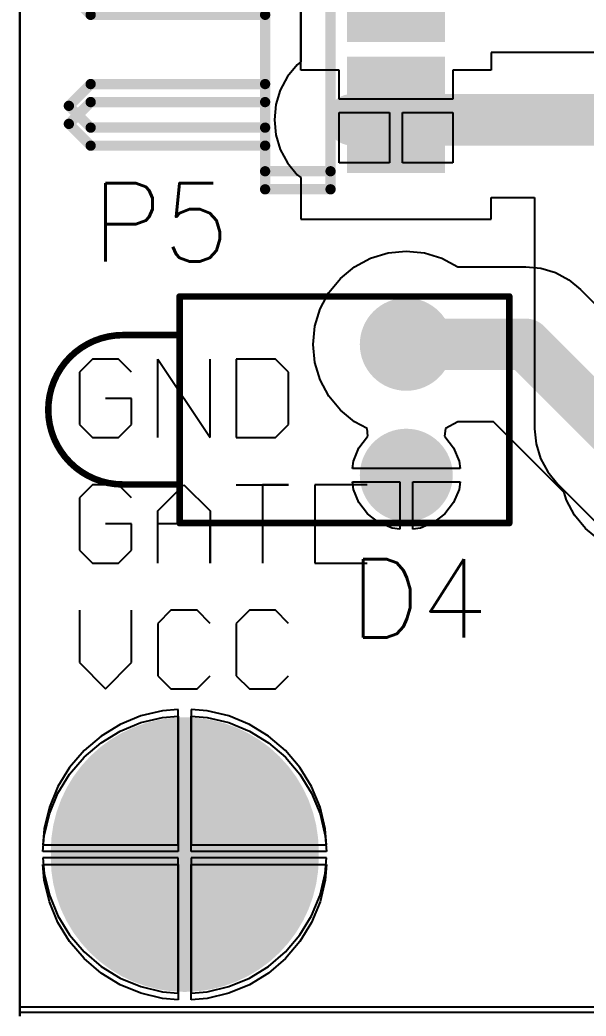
# Paper-space layout 'Bloco da legenda ISO A3' of a CAD drawing. Header units: millimetres. Extents: x 0 to 420, y 0 to 297.
# Drawn here: x 225.74 to 236.73, y 75.32 to 94.66 of the extents above; entities that cross this region are included whole.
import ezdxf

# ---------------------------------------------------------------- set-up
doc = ezdxf.new("R2010")
doc.units = ezdxf.units.MM
for name, color, linetype in [('1', 7, 'Continuous'), ('BottomLayer', 5, 'Continuous'), ('BottomSolder', 6, 'Continuous'), ('MultiLayer', 9, 'Continuous'), ('PadHoleLayer', 156, 'Continuous'), ('TopLayer', 1, 'Continuous'), ('TopOverlay', 40, 'Continuous'), ('TopSolder', 216, 'Continuous')]:
    doc.layers.add(name, color=color, linetype=linetype)
doc.styles.get("Standard").update_dxf_attribs({"font": 'simplex.shx'})

# ---------------------------------------------------------------- blocks, each defined once
blk = doc.blocks.new('HDR1X3H_16')
at = {"layer": 'BottomLayer'}
for points in [[(-0.85, -0.85), (0.85, -0.85), (-0.85, 0.85), (0.85, 0.85)], [(1.69, -0.85), (3.39, -0.85), (1.69, 0.85), (3.39, 0.85)], [(4.23, -0.85), (5.93, -0.85), (4.23, 0.85), (5.93, 0.85)]]:
    blk.add_solid(points, dxfattribs=at)
at = {"layer": 'BottomSolder'}
for points in [[(-0.952, -0.952), (0.952, -0.952), (-0.952, 0.952), (0.952, 0.952)], [(1.588, -0.952), (3.492, -0.952), (1.588, 0.952), (3.492, 0.952)], [(4.128, -0.952), (6.032, -0.952), (4.128, 0.952), (6.032, 0.952)]]:
    blk.add_solid(points, dxfattribs=at)
at = {"layer": 'MultiLayer'}
for points in [[(-0.85, -0.85), (0.85, -0.85), (-0.85, 0.85), (0.85, 0.85)], [(1.69, -0.85), (3.39, -0.85), (1.69, 0.85), (3.39, 0.85)], [(4.23, -0.85), (5.93, -0.85), (4.23, 0.85), (5.93, 0.85)]]:
    blk.add_solid(points, dxfattribs=at)
at = {"layer": 'PadHoleLayer', "const_width": 0.6}
for points in [[(-0.3, 0, 1), (0.3, 0, 1)], [(2.24, 0, 1), (2.84, 0, 1)], [(4.78, 0, 1), (5.38, 0, 1)]]:
    blk.add_lwpolyline(points, format="xyb", close=True, dxfattribs=at)
at = {"layer": 'TopLayer'}
for points in [[(-0.85, -0.85), (0.85, -0.85), (-0.85, 0.85), (0.85, 0.85)], [(1.69, -0.85), (3.39, -0.85), (1.69, 0.85), (3.39, 0.85)], [(4.23, -0.85), (5.93, -0.85), (4.23, 0.85), (5.93, 0.85)]]:
    blk.add_solid(points, dxfattribs=at)
at = {"layer": 'TopOverlay', "const_width": 0.2}
for points in [[(-1.27, -2.54), (-1.27, -1.27)], [(6.35, -1.27), (-1.27, -1.27)], [(6.35, -2.54), (6.35, -1.27)], [(6.35, -2.54), (-1.27, -2.54)], [(-0.423, -5.927), (-0.423, -2.54)], [(0.423, -5.927), (0.423, -2.54)], [(2.117, -5.927), (2.117, -2.54)], [(2.963, -5.927), (2.963, -2.54)], [(4.657, -5.927), (4.657, -2.54)], [(5.503, -5.927), (5.503, -2.54)], [(0, -6.35), (-0.423, -5.927)], [(0, -6.35), (0.423, -5.927)], [(2.54, -6.35), (2.117, -5.927)], [(2.54, -6.35), (2.963, -5.927)], [(5.08, -6.35), (4.657, -5.927)], [(5.08, -6.35), (5.503, -5.927)]]:
    blk.add_lwpolyline(points, dxfattribs=at)
at = {"layer": 'TopOverlay', "const_width": 0.1}
for points in [[(-1.32, -1.27, 1), (-1.22, -1.27, 1)], [(-1.32, -1.27, 1), (-1.22, -1.27, 1)], [(6.3, -1.27, 1), (6.4, -1.27, 1)], [(6.3, -1.27, 1), (6.4, -1.27, 1)], [(-1.32, -2.54, 1), (-1.22, -2.54, 1)], [(-1.32, -2.54, 1), (-1.22, -2.54, 1)], [(-0.473, -2.54, 1), (-0.373, -2.54, 1)], [(0.373, -2.54, 1), (0.473, -2.54, 1)], [(2.067, -2.54, 1), (2.167, -2.54, 1)], [(2.913, -2.54, 1), (3.013, -2.54, 1)], [(4.607, -2.54, 1), (4.707, -2.54, 1)], [(5.453, -2.54, 1), (5.553, -2.54, 1)], [(6.3, -2.54, 1), (6.4, -2.54, 1)], [(6.3, -2.54, 1), (6.4, -2.54, 1)], [(-0.473, -5.927, 1), (-0.373, -5.927, 1)], [(-0.473, -5.927, 1), (-0.373, -5.927, 1)], [(0.373, -5.927, 1), (0.473, -5.927, 1)], [(0.373, -5.927, 1), (0.473, -5.927, 1)], [(2.067, -5.927, 1), (2.167, -5.927, 1)], [(2.067, -5.927, 1), (2.167, -5.927, 1)], [(2.913, -5.927, 1), (3.013, -5.927, 1)], [(2.913, -5.927, 1), (3.013, -5.927, 1)], [(4.607, -5.927, 1), (4.707, -5.927, 1)], [(4.607, -5.927, 1), (4.707, -5.927, 1)], [(5.453, -5.927, 1), (5.553, -5.927, 1)], [(5.453, -5.927, 1), (5.553, -5.927, 1)], [(-0.05, -6.35, 1), (0.05, -6.35, 1)], [(-0.05, -6.35, 1), (0.05, -6.35, 1)], [(2.49, -6.35, 1), (2.59, -6.35, 1)], [(2.49, -6.35, 1), (2.59, -6.35, 1)], [(5.03, -6.35, 1), (5.13, -6.35, 1)], [(5.03, -6.35, 1), (5.13, -6.35, 1)]]:
    blk.add_lwpolyline(points, format="xyb", close=True, dxfattribs=at)
at = {"layer": 'TopSolder'}
for points in [[(-0.952, -0.952), (0.952, -0.952), (-0.952, 0.952), (0.952, 0.952)], [(1.588, -0.952), (3.492, -0.952), (1.588, 0.952), (3.492, 0.952)], [(4.128, -0.952), (6.032, -0.952), (4.128, 0.952), (6.032, 0.952)]]:
    blk.add_solid(points, dxfattribs=at)
blk = doc.blocks.new('LED_1_17')
at = {"layer": 'BottomLayer', "const_width": 0.8}
for points in [[(-0.4, 1.27, 1), (0.4, 1.27, 1)], [(-0.4, -1.27, 1), (0.4, -1.27, 1)]]:
    blk.add_lwpolyline(points, format="xyb", close=True, dxfattribs=at)
at = {"layer": 'BottomSolder', "const_width": 0.902}
for points in [[(-0.451, 1.27, 1), (0.451, 1.27, 1)], [(-0.451, -1.27, 1), (0.451, -1.27, 1)]]:
    blk.add_lwpolyline(points, format="xyb", close=True, dxfattribs=at)
at = {"layer": 'MultiLayer', "const_width": 0.8}
for points in [[(-0.4, 1.27, 1), (0.4, 1.27, 1)], [(-0.4, -1.27, 1), (0.4, -1.27, 1)]]:
    blk.add_lwpolyline(points, format="xyb", close=True, dxfattribs=at)
at = {"layer": 'PadHoleLayer', "const_width": 0.4}
for points in [[(-0.2, 1.27, 1), (0.2, 1.27, 1)], [(-0.2, -1.27, 1), (0.2, -1.27, 1)]]:
    blk.add_lwpolyline(points, format="xyb", close=True, dxfattribs=at)
at = {"layer": 'TopLayer', "const_width": 0.8}
for points in [[(-0.4, 1.27, 1), (0.4, 1.27, 1)], [(-0.4, -1.27, 1), (0.4, -1.27, 1)]]:
    blk.add_lwpolyline(points, format="xyb", close=True, dxfattribs=at)
at = {"layer": 'TopOverlay', "const_width": 0.127}
for points in [[(-2, 2.2), (-2, -2.2)], [(4.4, 2.2), (-2, 2.2)], [(4.4, 2.2), (4.4, -2.2)], [(5.5, 1.45), (4.4, 1.45)], [(5.5, -1.45), (4.4, -1.45)], [(4.4, -2.2), (-2, -2.2)]]:
    blk.add_lwpolyline(points, dxfattribs=at)
at = {"layer": 'TopOverlay', "const_width": 0.0635}
for points in [[(-2.032, 2.2, 1), (-1.968, 2.2, 1)], [(-2.032, 2.2, 1), (-1.968, 2.2, 1)], [(4.368, 2.2, 1), (4.432, 2.2, 1)], [(4.368, 2.2, 1), (4.432, 2.2, 1)], [(4.368, 1.45, 1), (4.432, 1.45, 1)], [(5.468, 1.45, 1), (5.532, 1.45, 1)], [(5.468, 1.45, 1), (5.532, 1.45, 1)], [(4.368, -1.45, 1), (4.432, -1.45, 1)], [(5.468, -1.45, 1), (5.532, -1.45, 1)], [(5.468, -1.45, 1), (5.532, -1.45, 1)], [(-2.032, -2.2, 1), (-1.968, -2.2, 1)], [(-2.032, -2.2, 1), (-1.968, -2.2, 1)], [(4.368, -2.2, 1), (4.432, -2.2, 1)], [(4.368, -2.2, 1), (4.432, -2.2, 1)]]:
    blk.add_lwpolyline(points, format="xyb", close=True, dxfattribs=at)
at = {"layer": 'TopOverlay', "const_width": 0.127}
blk.add_lwpolyline([(5.5, 1.45, -1), (5.5, -1.45)], format="xyb", dxfattribs=at)
at = {"layer": 'TopSolder', "const_width": 0.902}
for points in [[(-0.451, 1.27, 1), (0.451, 1.27, 1)], [(-0.451, -1.27, 1), (0.451, -1.27, 1)]]:
    blk.add_lwpolyline(points, format="xyb", close=True, dxfattribs=at)

psp = doc.layouts.new('Bloco da legenda ISO A3')

# ---------------------------------------------------------------- linework, layer by layer
for p, q in [((225.736, 75.39), (225.736, 115.39)), ((225.736, 115.32), (225.736, 75.32)), ((327.736, 75.39), (225.736, 75.39))]:
    psp.add_line(p, q)
at = {"layer": '1'}
for p, q in [((225.736, 115.39), (225.736, 75.497)), ((225.736, 75.39), (225.736, 115.39)), ((231.186, 93.68), (231.186, 96.22)), ((234.886, 94.023), (234.886, 93.68)), ((237.204, 94.023), (234.886, 94.023)), ((231.932, 93.68), (231.186, 93.68)), ((231.932, 93.117), (231.932, 93.68)), ((234.14, 93.68), (234.14, 93.117)), ((234.886, 93.68), (234.14, 93.68)), ((233.036, 93.117), (231.932, 93.117)), ((234.14, 93.117), (233.036, 93.117)), ((231.932, 92.863), (232.909, 92.863)), ((231.932, 91.886), (231.932, 92.863)), ((232.909, 92.863), (232.909, 91.886)), ((233.163, 92.863), (234.14, 92.863)), ((233.163, 91.886), (233.163, 92.863)), ((234.14, 92.863), (234.14, 91.886)), ((232.909, 91.886), (231.932, 91.886)), ((234.14, 91.886), (233.163, 91.886)), ((232.544, 90.031), (232.883, 90.134)), ((232.883, 90.134), (233.236, 90.169)), ((233.236, 90.169), (233.589, 90.134)), ((233.589, 90.134), (233.928, 90.031)), ((232.231, 89.864), (232.544, 90.031)), ((233.928, 90.031), (234.234, 89.868)), ((231.957, 89.639), (232.231, 89.864)), ((234.234, 89.868), (235.556, 89.868)), ((235.556, 89.868), (235.85, 89.839)), ((235.85, 89.839), (236.133, 89.753)), ((236.133, 89.753), (236.393, 89.614)), ((231.732, 89.365), (231.957, 89.639)), ((236.393, 89.614), (236.621, 89.426)), ((231.565, 89.052), (231.732, 89.365)), ((236.621, 89.426), (238.435, 87.612)), ((231.462, 88.713), (231.565, 89.052)), ((231.427, 88.36), (231.462, 88.713)), ((231.462, 88.007), (231.427, 88.36)), ((231.565, 87.668), (231.462, 88.007)), ((231.732, 87.355), (231.565, 87.668)), ((231.957, 87.081), (231.732, 87.355)), ((232.231, 86.856), (231.957, 87.081)), ((232.476, 86.726), (232.231, 86.856)), ((234.234, 86.853), (233.996, 86.726)), ((234.931, 86.853), (234.234, 86.853)), ((236.304, 85.481), (234.931, 86.853)), ((232.49, 86.577), (232.476, 86.726)), ((233.996, 86.726), (233.981, 86.577)), ((232.315, 86.352), (232.484, 86.572)), ((232.484, 86.572), (232.49, 86.577)), ((233.981, 86.577), (233.987, 86.572)), ((233.987, 86.572), (234.156, 86.352)), ((232.209, 86.095), (232.315, 86.352)), ((234.156, 86.352), (234.263, 86.095)), ((232.189, 85.947), (232.209, 86.095)), ((234.263, 86.095), (234.282, 85.947)), ((234.282, 85.947), (232.189, 85.947)), ((232.189, 85.693), (233.109, 85.693)), ((232.209, 85.545), (232.189, 85.693)), ((233.109, 85.693), (233.109, 84.774)), ((233.363, 85.693), (234.282, 85.693)), ((233.363, 84.774), (233.363, 85.693)), ((234.282, 85.693), (234.263, 85.545)), ((232.315, 85.289), (232.209, 85.545)), ((234.263, 85.545), (234.156, 85.289)), ((236.348, 85.337), (236.304, 85.481)), ((232.484, 85.069), (232.315, 85.289)), ((234.156, 85.289), (233.987, 85.069)), ((236.505, 85.041), (236.348, 85.337)), ((232.704, 84.9), (232.484, 85.069)), ((232.961, 84.793), (232.704, 84.9)), ((233.767, 84.9), (233.511, 84.793)), ((233.987, 85.069), (233.767, 84.9)), ((236.718, 84.782), (236.505, 85.041)), ((233.109, 84.774), (232.961, 84.793)), ((233.511, 84.793), (233.363, 84.774)), ((236.977, 84.57), (236.718, 84.782)), ((228.082, 81.018), (228.504, 81.119)), ((228.504, 81.119), (228.809, 81.143)), ((228.809, 81.143), (228.809, 78.517)), ((229.063, 81.143), (229.368, 81.119)), ((229.063, 78.517), (229.063, 81.143)), ((229.368, 81.119), (229.789, 81.018)), ((227.312, 80.625), (227.682, 80.852)), ((227.682, 80.852), (228.082, 81.018)), ((229.789, 81.018), (230.19, 80.852)), ((230.19, 80.852), (230.559, 80.625)), ((226.982, 80.344), (227.312, 80.625)), ((230.559, 80.625), (230.889, 80.344)), ((226.701, 80.014), (226.982, 80.344)), ((230.889, 80.344), (231.171, 80.014)), ((226.474, 79.644), (226.701, 80.014)), ((231.171, 80.014), (231.397, 79.644)), ((226.308, 79.244), (226.474, 79.644)), ((231.397, 79.644), (231.563, 79.244)), ((226.207, 78.822), (226.308, 79.244)), ((231.563, 79.244), (231.664, 78.822)), ((226.183, 78.517), (226.207, 78.822)), ((231.664, 78.822), (231.688, 78.517)), ((228.809, 78.517), (226.183, 78.517)), ((231.688, 78.517), (229.063, 78.517)), ((226.183, 78.263), (228.809, 78.263)), ((226.207, 77.958), (226.183, 78.263)), ((228.809, 78.263), (228.809, 75.638)), ((229.063, 78.263), (231.688, 78.263)), ((229.063, 75.638), (229.063, 78.263)), ((231.688, 78.263), (231.664, 77.958)), ((226.308, 77.537), (226.207, 77.958)), ((231.664, 77.958), (231.563, 77.537)), ((226.474, 77.136), (226.308, 77.537)), ((231.563, 77.537), (231.397, 77.136)), ((226.701, 76.767), (226.474, 77.136)), ((231.397, 77.136), (231.171, 76.767)), ((226.982, 76.437), (226.701, 76.767)), ((231.171, 76.767), (230.889, 76.437)), ((227.312, 76.155), (226.982, 76.437)), ((230.889, 76.437), (230.559, 76.155)), ((227.682, 75.929), (227.312, 76.155)), ((230.559, 76.155), (230.19, 75.929)), ((228.082, 75.763), (227.682, 75.929)), ((230.19, 75.929), (229.789, 75.763)), ((228.504, 75.662), (228.082, 75.763)), ((228.809, 75.638), (228.504, 75.662)), ((229.368, 75.662), (229.063, 75.638)), ((229.789, 75.763), (229.368, 75.662)), ((225.736, 75.497), (259.636, 75.497)), ((327.736, 75.39), (225.736, 75.39))]:
    psp.add_line(p, q, dxfattribs=at)
for points, const_width in [([(232.986, 88.36, -1), (233.486, 88.36, -1)], 0.5), ([(235.306, 88.36, -1), (235.806, 88.36, -1)], 0.5), ([(235.306, 88.36, -1), (235.806, 88.36, -1)], 0.5), ([(227.635, 78.39, -1), (230.236, 78.39, -1)], 2.602), ([(227.635, 78.39, -1), (230.236, 78.39, -1)], 2.602), ([(227.686, 78.39, -1), (230.186, 78.39, -1)], 2.5), ([(227.686, 78.39, -1), (230.186, 78.39, -1)], 2.5), ([(227.686, 78.39, -1), (230.186, 78.39, -1)], 2.5), ([(228.186, 78.39, -1), (229.686, 78.39, -1)], 1.5)]:
    psp.add_lwpolyline(points, format="xyb", close=True, dxfattribs=dict(at, const_width=const_width))
at = {"layer": '1', "const_width": 1}
for points in [[(233.236, 88.36), (235.556, 88.36)], [(235.556, 88.36), (237.926, 85.99)]]:
    psp.add_lwpolyline(points, dxfattribs=at)
at = {"layer": 'BottomLayer'}
for p, q in [((225.736, 115.39), (225.736, 75.497)), ((225.736, 75.32), (225.736, 115.213)), ((231.186, 97.03), (231.186, 94.49)), ((231.186, 93.68), (231.186, 96.22)), ((231.186, 94.49), (231.186, 93.842)), ((237.204, 94.023), (234.886, 94.023)), ((234.886, 94.023), (234.886, 93.68)), ((231.186, 93.842), (231.117, 93.786)), ((231.117, 93.786), (230.929, 93.557)), ((231.932, 93.68), (231.186, 93.68)), ((231.932, 93.117), (231.932, 93.68)), ((234.886, 93.68), (234.14, 93.68)), ((234.14, 93.68), (234.14, 93.117)), ((230.929, 93.557), (230.79, 93.297)), ((230.79, 93.297), (230.704, 93.014)), ((233.036, 93.117), (231.932, 93.117)), ((234.14, 93.117), (233.036, 93.117)), ((230.704, 93.014), (230.675, 92.72)), ((231.932, 91.886), (231.932, 92.863)), ((231.932, 92.863), (232.909, 92.863)), ((232.909, 92.863), (232.909, 91.886)), ((233.163, 91.886), (233.163, 92.863)), ((233.163, 92.863), (234.14, 92.863)), ((234.14, 92.863), (234.14, 91.886)), ((230.675, 92.72), (230.704, 92.426)), ((230.704, 92.426), (230.79, 92.143)), ((230.79, 92.143), (230.929, 91.882)), ((230.929, 91.882), (231.117, 91.654)), ((232.909, 91.886), (231.932, 91.886)), ((234.14, 91.886), (233.163, 91.886)), ((231.117, 91.654), (231.186, 91.597)), ((231.186, 91.597), (231.186, 90.79)), ((234.886, 90.79), (234.886, 91.212)), ((234.886, 91.212), (235.728, 91.212)), ((235.728, 91.212), (235.728, 86.72)), ((231.186, 90.79), (234.886, 90.79)), ((232.544, 90.031), (232.883, 90.134)), ((232.883, 90.134), (233.236, 90.169)), ((233.236, 90.169), (233.589, 90.134)), ((233.589, 90.134), (233.928, 90.031)), ((232.231, 89.864), (232.544, 90.031)), ((233.928, 90.031), (234.234, 89.868)), ((231.957, 89.639), (232.231, 89.864)), ((234.234, 89.868), (235.556, 89.868)), ((235.556, 89.868), (235.85, 89.839)), ((235.85, 89.839), (236.133, 89.753)), ((236.133, 89.753), (236.393, 89.614)), ((231.732, 89.365), (231.957, 89.639)), ((236.393, 89.614), (236.621, 89.426)), ((231.565, 89.052), (231.732, 89.365)), ((236.621, 89.426), (238.435, 87.612)), ((231.462, 88.713), (231.565, 89.052)), ((231.427, 88.36), (231.462, 88.713)), ((231.462, 88.007), (231.427, 88.36)), ((231.565, 87.668), (231.462, 88.007)), ((231.732, 87.355), (231.565, 87.668)), ((231.957, 87.081), (231.732, 87.355)), ((232.231, 86.856), (231.957, 87.081)), ((232.476, 86.726), (232.231, 86.856)), ((234.234, 86.853), (233.996, 86.726)), ((234.931, 86.853), (234.234, 86.853)), ((236.304, 85.481), (234.931, 86.853)), ((232.49, 86.577), (232.476, 86.726)), ((233.996, 86.726), (233.981, 86.577)), ((235.728, 86.72), (235.757, 86.426)), ((232.315, 86.352), (232.484, 86.572)), ((232.484, 86.572), (232.49, 86.577)), ((233.981, 86.577), (233.987, 86.572)), ((233.987, 86.572), (234.156, 86.352)), ((232.209, 86.095), (232.315, 86.352)), ((234.156, 86.352), (234.263, 86.095)), ((235.757, 86.426), (235.843, 86.143)), ((232.189, 85.947), (232.209, 86.095)), ((234.263, 86.095), (234.282, 85.947)), ((235.843, 86.143), (235.982, 85.882)), ((234.282, 85.947), (232.189, 85.947)), ((235.982, 85.882), (236.17, 85.654)), ((232.209, 85.545), (232.189, 85.693)), ((232.189, 85.693), (233.109, 85.693)), ((233.109, 85.693), (233.109, 84.774)), ((233.363, 84.774), (233.363, 85.693)), ((233.363, 85.693), (234.282, 85.693)), ((234.282, 85.693), (234.263, 85.545)), ((232.315, 85.289), (232.209, 85.545)), ((234.263, 85.545), (234.156, 85.289)), ((236.17, 85.654), (240.97, 80.854)), ((236.348, 85.337), (236.304, 85.481)), ((232.484, 85.069), (232.315, 85.289)), ((234.156, 85.289), (233.987, 85.069)), ((236.505, 85.041), (236.348, 85.337)), ((232.704, 84.9), (232.484, 85.069)), ((232.961, 84.793), (232.704, 84.9)), ((233.767, 84.9), (233.511, 84.793)), ((233.987, 85.069), (233.767, 84.9)), ((236.718, 84.782), (236.505, 85.041)), ((233.109, 84.774), (232.961, 84.793)), ((233.511, 84.793), (233.363, 84.774)), ((236.977, 84.57), (236.718, 84.782)), ((228.504, 81.248), (228.082, 81.147)), ((228.809, 81.272), (228.504, 81.248)), ((228.809, 78.647), (228.809, 81.272)), ((229.368, 81.248), (229.063, 81.272)), ((229.063, 81.272), (229.063, 78.647)), ((229.789, 81.147), (229.368, 81.248)), ((228.082, 81.147), (227.682, 80.981)), ((228.082, 81.018), (228.504, 81.119)), ((228.504, 81.119), (228.809, 81.143)), ((228.809, 81.143), (228.809, 78.517)), ((229.063, 78.517), (229.063, 81.143)), ((229.063, 81.143), (229.368, 81.119)), ((229.368, 81.119), (229.789, 81.018)), ((230.19, 80.981), (229.789, 81.147)), ((227.682, 80.981), (227.312, 80.755)), ((227.312, 80.625), (227.682, 80.852)), ((227.682, 80.852), (228.082, 81.018)), ((229.789, 81.018), (230.19, 80.852)), ((230.559, 80.755), (230.19, 80.981)), ((230.19, 80.852), (230.559, 80.625)), ((227.312, 80.755), (226.982, 80.473)), ((230.889, 80.473), (230.559, 80.755)), ((226.982, 80.473), (226.701, 80.144)), ((226.982, 80.344), (227.312, 80.625)), ((230.559, 80.625), (230.889, 80.344)), ((231.171, 80.144), (230.889, 80.473)), ((226.701, 80.014), (226.982, 80.344)), ((230.889, 80.344), (231.171, 80.014)), ((226.701, 80.144), (226.474, 79.774)), ((231.397, 79.774), (231.171, 80.144)), ((226.474, 79.644), (226.701, 80.014)), ((231.171, 80.014), (231.397, 79.644)), ((226.474, 79.774), (226.308, 79.373)), ((231.563, 79.373), (231.397, 79.774)), ((226.308, 79.244), (226.474, 79.644)), ((231.397, 79.644), (231.563, 79.244)), ((226.308, 79.373), (226.207, 78.952)), ((231.664, 78.952), (231.563, 79.373)), ((226.207, 78.822), (226.308, 79.244)), ((231.563, 79.244), (231.664, 78.822)), ((226.207, 78.952), (226.183, 78.647)), ((231.688, 78.647), (231.664, 78.952)), ((226.183, 78.517), (226.207, 78.822)), ((231.664, 78.822), (231.688, 78.517)), ((226.183, 78.647), (228.809, 78.647)), ((228.809, 78.517), (226.183, 78.517)), ((229.063, 78.647), (231.688, 78.647)), ((231.688, 78.517), (229.063, 78.517)), ((228.809, 78.393), (226.183, 78.393)), ((226.183, 78.393), (226.207, 78.088)), ((228.809, 75.767), (228.809, 78.393)), ((231.688, 78.393), (229.063, 78.393)), ((229.063, 78.393), (229.063, 75.767)), ((231.664, 78.088), (231.688, 78.393)), ((226.207, 77.958), (226.183, 78.263)), ((226.183, 78.263), (228.809, 78.263)), ((228.809, 78.263), (228.809, 75.638)), ((229.063, 75.638), (229.063, 78.263)), ((229.063, 78.263), (231.688, 78.263)), ((231.688, 78.263), (231.664, 77.958)), ((226.207, 78.088), (226.308, 77.666)), ((226.308, 77.537), (226.207, 77.958)), ((231.563, 77.666), (231.664, 78.088)), ((231.664, 77.958), (231.563, 77.537)), ((226.308, 77.666), (226.474, 77.266)), ((231.397, 77.266), (231.563, 77.666)), ((226.474, 77.136), (226.308, 77.537)), ((231.563, 77.537), (231.397, 77.136)), ((226.474, 77.266), (226.701, 76.896)), ((231.171, 76.896), (231.397, 77.266)), ((226.701, 76.767), (226.474, 77.136)), ((231.397, 77.136), (231.171, 76.767)), ((226.701, 76.896), (226.982, 76.566)), ((230.889, 76.566), (231.171, 76.896)), ((226.982, 76.437), (226.701, 76.767)), ((231.171, 76.767), (230.889, 76.437)), ((226.982, 76.566), (227.312, 76.285)), ((227.312, 76.155), (226.982, 76.437)), ((230.559, 76.285), (230.889, 76.566)), ((230.889, 76.437), (230.559, 76.155)), ((227.312, 76.285), (227.682, 76.058)), ((230.19, 76.058), (230.559, 76.285)), ((227.682, 75.929), (227.312, 76.155)), ((227.682, 76.058), (228.082, 75.892)), ((229.789, 75.892), (230.19, 76.058)), ((230.559, 76.155), (230.19, 75.929)), ((228.082, 75.763), (227.682, 75.929)), ((228.082, 75.892), (228.504, 75.791)), ((229.368, 75.791), (229.789, 75.892)), ((230.19, 75.929), (229.789, 75.763)), ((228.504, 75.662), (228.082, 75.763)), ((228.504, 75.791), (228.809, 75.767)), ((228.809, 75.638), (228.504, 75.662)), ((229.063, 75.767), (229.368, 75.791)), ((229.368, 75.662), (229.063, 75.638)), ((229.789, 75.763), (229.368, 75.662)), ((225.736, 75.497), (259.636, 75.497))]:
    psp.add_line(p, q, dxfattribs=at)
at = {"layer": 'BottomLayer', "const_width": 1}
for points in [[(232.183, 92.72), (233.116, 92.72)], [(233.036, 92.64), (233.116, 92.72)], [(233.116, 92.72), (237.236, 92.72)], [(233.236, 88.36), (235.556, 88.36)], [(235.556, 88.36), (237.926, 85.99)]]:
    psp.add_lwpolyline(points, dxfattribs=at)
at = {"layer": 'BottomLayer'}
for points, const_width in [([(231.933, 92.72, 1), (232.433, 92.72, 1)], 0.5), ([(232.866, 92.72, 1), (233.366, 92.72, 1)], 0.5), ([(232.866, 92.72, 1), (233.366, 92.72, 1)], 0.5), ([(232.866, 92.72, 1), (233.366, 92.72, 1)], 0.5), ([(232.786, 92.64, 1), (233.286, 92.64, 1)], 0.5), ([(232.986, 88.36, -1), (233.486, 88.36, -1)], 0.5), ([(235.306, 88.36, -1), (235.806, 88.36, -1)], 0.5), ([(235.306, 88.36, -1), (235.806, 88.36, -1)], 0.5), ([(227.686, 78.52, 1), (230.186, 78.52, 1)], 2.5), ([(227.686, 78.39, -1), (230.186, 78.39, -1)], 2.5)]:
    psp.add_lwpolyline(points, format="xyb", close=True, dxfattribs=dict(at, const_width=const_width))
at = {"layer": 'BottomSolder', "const_width": 2.602}
for points in [[(227.635, 78.52, 1), (230.236, 78.52, 1)], [(227.635, 78.39, -1), (230.236, 78.39, -1)]]:
    psp.add_lwpolyline(points, format="xyb", close=True, dxfattribs=at)
at = {"layer": 'MultiLayer', "const_width": 2.5}
for points in [[(227.686, 78.52, 1), (230.186, 78.52, 1)], [(227.686, 78.39, -1), (230.186, 78.39, -1)]]:
    psp.add_lwpolyline(points, format="xyb", close=True, dxfattribs=at)
at = {"layer": 'PadHoleLayer', "const_width": 1.5}
for points in [[(228.186, 78.52, 1), (229.686, 78.52, 1)], [(228.186, 78.39, -1), (229.686, 78.39, -1)]]:
    psp.add_lwpolyline(points, format="xyb", close=True, dxfattribs=at)
at = {"layer": 'TopLayer', "const_width": 2.5}
for points in [[(227.686, 78.52, 1), (230.186, 78.52, 1)], [(227.686, 78.39, -1), (230.186, 78.39, -1)]]:
    psp.add_lwpolyline(points, format="xyb", close=True, dxfattribs=at)
at = {"layer": 'TopOverlay'}
for p, q in [((227.144, 88.073), (226.89, 87.819)), ((227.651, 88.073), (227.144, 88.073)), ((227.905, 87.819), (227.651, 88.073)), ((228.413, 86.549), (228.413, 88.073)), ((228.413, 88.073), (229.429, 86.549)), ((229.429, 86.549), (229.429, 88.073)), ((229.937, 88.073), (229.937, 86.549)), ((230.698, 88.073), (229.937, 88.073)), ((230.952, 87.819), (230.698, 88.073)), ((226.89, 87.819), (226.89, 86.803)), ((230.952, 86.803), (230.952, 87.819)), ((227.905, 87.311), (227.398, 87.311)), ((227.905, 86.803), (227.905, 87.311)), ((226.89, 86.803), (227.144, 86.549)), ((227.651, 86.549), (227.905, 86.803)), ((230.698, 86.549), (230.952, 86.803)), ((227.144, 86.549), (227.651, 86.549)), ((229.937, 86.549), (230.698, 86.549)), ((227.144, 85.635), (226.89, 85.381)), ((227.651, 85.635), (227.144, 85.635)), ((227.905, 85.381), (227.651, 85.635)), ((228.413, 85.127), (228.921, 85.635)), ((228.921, 85.635), (229.429, 85.127)), ((229.937, 85.635), (230.952, 85.635)), ((230.952, 85.635), (230.445, 85.635)), ((230.445, 85.635), (230.445, 84.112)), ((232.476, 85.635), (231.46, 85.635)), ((231.46, 85.635), (231.46, 84.112)), ((226.89, 85.381), (226.89, 84.365)), ((228.413, 84.112), (228.413, 85.127)), ((229.429, 85.127), (229.429, 84.112)), ((227.905, 84.873), (227.398, 84.873)), ((227.905, 84.365), (227.905, 84.873)), ((229.429, 84.873), (228.413, 84.873)), ((229.429, 84.112), (229.429, 84.873)), ((231.46, 84.873), (231.968, 84.873)), ((226.89, 84.365), (227.144, 84.112)), ((227.651, 84.112), (227.905, 84.365)), ((227.144, 84.112), (227.651, 84.112)), ((231.46, 84.112), (232.476, 84.112)), ((226.89, 83.197), (226.89, 82.182)), ((227.905, 82.182), (227.905, 83.197)), ((228.667, 83.197), (228.413, 82.943)), ((229.175, 83.197), (228.667, 83.197)), ((229.429, 82.943), (229.175, 83.197)), ((230.191, 83.197), (229.937, 82.943)), ((230.698, 83.197), (230.191, 83.197)), ((230.952, 82.943), (230.698, 83.197)), ((228.413, 82.943), (228.413, 81.928)), ((229.937, 82.943), (229.937, 81.928)), ((226.89, 82.182), (227.398, 81.674)), ((227.398, 81.674), (227.905, 82.182)), ((228.413, 81.928), (228.667, 81.674)), ((229.175, 81.674), (229.429, 81.928)), ((229.937, 81.928), (230.191, 81.674)), ((230.698, 81.674), (230.952, 81.928)), ((228.667, 81.674), (229.175, 81.674)), ((230.191, 81.674), (230.698, 81.674))]:
    psp.add_line(p, q, dxfattribs=at)
at = {"layer": 'TopSolder', "const_width": 2.602}
for points in [[(227.635, 78.52, 1), (230.236, 78.52, 1)], [(227.635, 78.39, -1), (230.236, 78.39, -1)]]:
    psp.add_lwpolyline(points, format="xyb", close=True, dxfattribs=at)

# ---------------------------------------------------------------- block references
at = {"xscale": -1, "rotation": 270}
psp.add_blockref('HDR1X3H_16', (233.036, 92.99), dxfattribs=at)
at = {"rotation": 270}
psp.add_blockref('HDR1X3H_16', (233.036, 97.72), dxfattribs=at)
at = {"xscale": -1}
psp.add_blockref('LED_1_17', (233.236, 87.09), dxfattribs=at)
at = {"layer": '1', "xscale": -1, "rotation": 270}
psp.add_blockref('HDR1X3H_16', (233.036, 92.99), dxfattribs=at)
at = {"layer": '1', "xscale": -1}
psp.add_blockref('LED_1_17', (233.236, 87.09), dxfattribs=at)

# ---------------------------------------------------------------- texts
at = {"layer": '1'}
for s, p in [('P5', (227.136, 89.966)), ('D4', (232.136, 82.666))]:
    psp.add_text(s, height=1.524, dxfattribs=at).set_placement(p)
at = {"layer": 'TopOverlay'}
for s, p in [('P5', (227.136, 89.966)), ('D4', (232.136, 82.666))]:
    psp.add_text(s, height=1.524, dxfattribs=at).set_placement(p)

doc.saveas('drawing.dxf')
